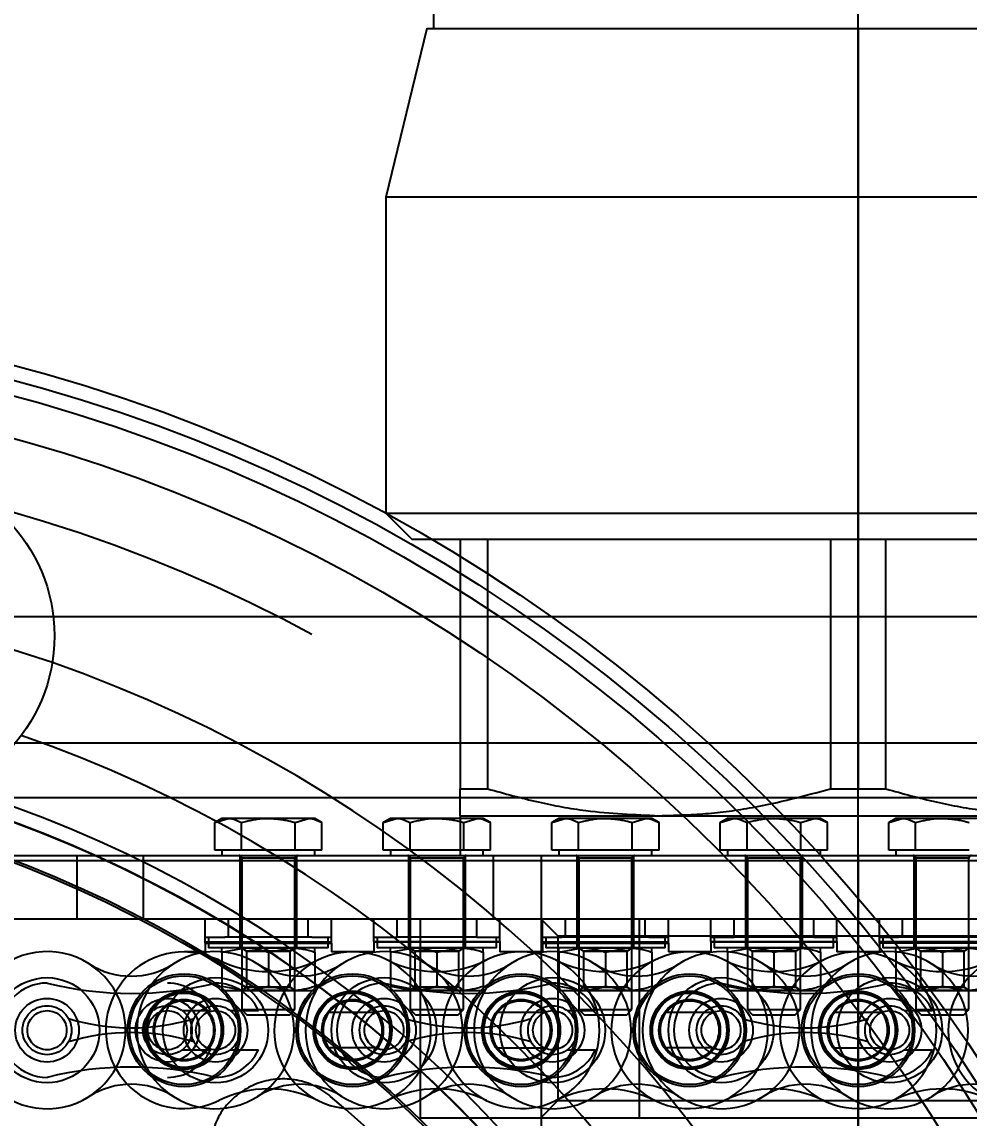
# Model space of a CAD drawing. Header units: metres. Extents: x 0 to 63075, y 0 to 44550.
# Drawn here: x 36410.9 to 36482.3, y 35228.5 to 35311.1 of the extents above; entities that cross this region are included whole.
import ezdxf

# ---------------------------------------------------------------- set-up
doc = ezdxf.new("R2010")
doc.units = ezdxf.units.M
doc.header["$LTSCALE"] = 75
doc.linetypes.add('DASHDOT', pattern=[25.4, 12.7, -6.35, 0, -6.35])
doc.linetypes.add('HIDDEN2', pattern=[4.7625, 3.175, -1.5875])
for name, color, linetype in [('SDM', 7, 'Continuous'), ('SFU', 3, 'DASHDOT'), ('SL4', 4, 'Continuous'), ('ST1', 7, 'HIDDEN2')]:
    doc.layers.add(name, color=color, linetype=linetype)
doc.styles.add('ROMANS', font='ROMANS.SHX')
doc.dimstyles.new('75___1-75', dxfattribs={"dimscale": 75, "dimtxt": 2.5, "dimasz": 2, "dimexe": 1.5, "dimexo": 1, "dimgap": 0.5, "dimtad": 1, "dimdec": 0, "dimzin": 12, "dimtxsty": 'ROMANS', "dimcen": 0, "dimclrd": 256, "dimclre": 256, "dimclrt": 3, "dimazin": 3, "dimtfac": 1, "dimtdec": 0, "dimtmove": 0, "dimatfit": 0, "dimfxl": 1, "dimlwd": -1, "dimlwe": -1, "dimarcsym": 0})

# ---------------------------------------------------------------- blocks, each defined once
blk = doc.blocks.new('*D29')
at = {"layer": 'Defpoints', "color": 0, "transparency": 16777216}
for p in [(36162.252, 35690.515), (36162.252, 35271.035), (39506.752, 35271.032)]:
    blk.add_point(p, dxfattribs=at)
at = {"layer": 'SDM', "transparency": 16777216}
for p, q in [((36162.252, 35346.035), (36162.252, 35803.015)), ((39506.752, 35346.032), (39506.752, 35803.015)), ((39356.752, 35690.515), (36312.252, 35690.515))]:
    blk.add_line(p, q, dxfattribs=at)
for points in [[(36312.252, 35715.515), (36312.252, 35665.515), (36162.252, 35690.515)], [(39356.752, 35715.515), (39356.752, 35665.515), (39506.752, 35690.515)]]:
    blk.add_solid(points, dxfattribs=at)
at = {"layer": 'SDM', "color": 3, "transparency": 16777216, "insert": (37834.502, 35821.765), "char_height": 187.5, "attachment_point": 5, "style": 'ROMANS'}
blk.add_mtext('3345', dxfattribs=at)
blk = doc.blocks.new('A$Cf5e9a517')
at = {"layer": 'SFU'}
for p, q in [((311.667, 1581.652), (311.667, 1903.152)), ((279.668, 1755.652), (279.668, 1744.652)), ((279.168, 1744.652), (276.068, 1731.952)), ((279.168, 1744.652), (311.667, 1744.652)), ((311.667, 1731.952), (311.667, 1744.652)), ((311.667, 1744.652), (344.168, 1744.652)), ((311.667, 1744.652), (311.667, 1731.952)), ((276.068, 1731.952), (276.068, 1708.152)), ((311.667, 1731.952), (276.068, 1731.952)), ((311.667, 1731.952), (311.667, 1708.152)), ((347.268, 1731.952), (311.667, 1731.952)), ((311.667, 1708.152), (311.667, 1731.952)), ((276.068, 1708.152), (278.068, 1706.152)), ((276.068, 1708.152), (311.667, 1708.152)), ((311.667, 1708.152), (311.667, 1706.152)), ((311.667, 1708.152), (347.268, 1708.152)), ((311.667, 1706.152), (311.667, 1708.152)), ((311.667, 1706.152), (278.068, 1706.152)), ((281.668, 1706.152), (281.668, 1700.35)), ((283.757, 1700.35), (283.757, 1706.152)), ((309.578, 1706.152), (309.578, 1700.35)), ((345.268, 1706.152), (311.667, 1706.152)), ((311.667, 1700.35), (311.667, 1706.152)), ((311.667, 1706.152), (311.667, 1687.373)), ((313.757, 1700.35), (313.757, 1706.152)), ((281.668, 1700.35), (281.668, 1687.373)), ((283.757, 1687.373), (283.757, 1700.35)), ((309.578, 1700.35), (309.578, 1687.373)), ((311.667, 1687.373), (311.667, 1700.35)), ((313.757, 1687.373), (313.757, 1700.35)), ((281.668, 1687.373), (283.757, 1687.373)), ((309.578, 1687.373), (311.667, 1687.373)), ((311.667, 1685.352), (311.667, 1687.373)), ((311.667, 1687.373), (313.757, 1687.373)), ((263.176, 1684.84), (264.186, 1685.152)), ((263.718, 1685.152), (263.176, 1684.84)), ((263.176, 1682.752), (263.176, 1684.84)), ((264.186, 1685.152), (263.718, 1685.152)), ((267.218, 1685.152), (264.186, 1685.152)), ((265.197, 1682.752), (265.197, 1684.84)), ((270.249, 1685.152), (267.218, 1685.152)), ((269.238, 1684.84), (270.249, 1685.152)), ((269.238, 1682.752), (269.238, 1684.84)), ((270.718, 1685.152), (270.249, 1685.152)), ((271.259, 1684.84), (270.718, 1685.152)), ((271.259, 1682.752), (271.259, 1684.84)), ((275.876, 1684.84), (276.886, 1685.152)), ((276.418, 1685.152), (275.876, 1684.84)), ((275.876, 1682.752), (275.876, 1684.84)), ((276.886, 1685.152), (276.418, 1685.152)), ((279.918, 1685.152), (276.886, 1685.152)), ((277.897, 1682.752), (277.897, 1684.84)), ((282.949, 1685.152), (279.918, 1685.152)), ((281.668, 1685.352), (296.668, 1685.352)), ((281.668, 1685.352), (281.668, 1682.352)), ((281.938, 1684.84), (282.949, 1685.152)), ((281.938, 1682.752), (281.938, 1684.84)), ((283.418, 1685.152), (282.949, 1685.152)), ((283.959, 1684.84), (283.418, 1685.152)), ((283.959, 1682.752), (283.959, 1684.84)), ((288.576, 1684.84), (289.586, 1685.152)), ((289.118, 1685.152), (288.576, 1684.84)), ((288.576, 1682.752), (288.576, 1684.84)), ((289.586, 1685.152), (289.118, 1685.152)), ((292.618, 1685.152), (289.586, 1685.152)), ((290.597, 1682.752), (290.597, 1684.84)), ((295.649, 1685.152), (292.618, 1685.152)), ((294.638, 1684.84), (295.649, 1685.152)), ((294.638, 1682.752), (294.638, 1684.84)), ((296.118, 1685.152), (295.649, 1685.152)), ((296.659, 1684.84), (296.118, 1685.152)), ((296.659, 1682.752), (296.659, 1684.84)), ((296.668, 1685.352), (311.667, 1685.352)), ((301.276, 1684.84), (302.286, 1685.152)), ((301.818, 1685.152), (301.276, 1684.84)), ((301.276, 1682.752), (301.276, 1684.84)), ((302.286, 1685.152), (301.818, 1685.152)), ((305.318, 1685.152), (302.286, 1685.152)), ((303.297, 1682.752), (303.297, 1684.84)), ((308.349, 1685.152), (305.318, 1685.152)), ((307.338, 1684.84), (308.349, 1685.152)), ((307.338, 1682.752), (307.338, 1684.84)), ((308.818, 1685.152), (308.349, 1685.152)), ((309.359, 1684.84), (308.818, 1685.152)), ((309.359, 1682.752), (309.359, 1684.84)), ((311.667, 1685.352), (326.668, 1685.352)), ((311.667, 1682.352), (311.667, 1685.352)), ((313.976, 1684.84), (314.986, 1685.152)), ((314.518, 1685.152), (313.976, 1684.84)), ((313.976, 1682.752), (313.976, 1684.84)), ((314.986, 1685.152), (314.518, 1685.152)), ((318.018, 1685.152), (314.986, 1685.152)), ((315.997, 1682.752), (315.997, 1684.84)), ((321.049, 1685.152), (318.018, 1685.152)), ((247.808, 1682.352), (252.808, 1682.352)), ((252.808, 1677.59), (252.808, 1682.352)), ((252.808, 1682.352), (257.808, 1682.352)), ((257.808, 1677.59), (257.808, 1682.352)), ((257.808, 1682.352), (365.528, 1682.352)), ((264.186, 1682.752), (263.176, 1682.752)), ((263.718, 1682.752), (263.718, 1682.352)), ((265.197, 1682.752), (264.186, 1682.752)), ((265.068, 1682.352), (265.068, 1677.59)), ((267.218, 1682.752), (265.197, 1682.752)), ((269.238, 1682.752), (267.218, 1682.752)), ((270.249, 1682.752), (269.238, 1682.752)), ((269.368, 1677.59), (269.368, 1682.352)), ((271.259, 1682.752), (270.249, 1682.752)), ((270.718, 1682.352), (270.718, 1682.752)), ((276.886, 1682.752), (275.876, 1682.752)), ((276.418, 1682.752), (276.418, 1682.352)), ((277.897, 1682.752), (276.886, 1682.752)), ((277.768, 1682.352), (277.768, 1677.59)), ((279.918, 1682.752), (277.897, 1682.752)), ((281.938, 1682.752), (279.918, 1682.752)), ((282.949, 1682.752), (281.938, 1682.752)), ((282.068, 1677.59), (282.068, 1682.352)), ((283.959, 1682.752), (282.949, 1682.752)), ((283.418, 1682.352), (283.418, 1682.752)), ((284.168, 1682.352), (284.168, 1677.59)), ((287.766, 1682.352), (287.766, 1661.831)), ((289.586, 1682.752), (288.576, 1682.752)), ((289.118, 1682.752), (289.118, 1682.352)), ((290.597, 1682.752), (289.586, 1682.752)), ((290.468, 1682.352), (290.468, 1677.59)), ((292.618, 1682.752), (290.597, 1682.752)), ((294.638, 1682.752), (292.618, 1682.752)), ((295.649, 1682.752), (294.638, 1682.752)), ((294.768, 1677.59), (294.768, 1682.352)), ((296.659, 1682.752), (295.649, 1682.752)), ((296.118, 1682.352), (296.118, 1682.752)), ((302.286, 1682.752), (301.276, 1682.752)), ((301.818, 1682.752), (301.818, 1682.352)), ((303.297, 1682.752), (302.286, 1682.752)), ((303.168, 1682.352), (303.168, 1677.59)), ((305.318, 1682.752), (303.297, 1682.752)), ((307.338, 1682.752), (305.318, 1682.752)), ((308.349, 1682.752), (307.338, 1682.752)), ((307.468, 1677.59), (307.468, 1682.352)), ((309.359, 1682.752), (308.349, 1682.752)), ((308.818, 1682.352), (308.818, 1682.752)), ((311.667, 1682.352), (311.667, 1661.831)), ((314.986, 1682.752), (313.976, 1682.752)), ((314.518, 1682.752), (314.518, 1682.352)), ((315.997, 1682.752), (314.986, 1682.752)), ((315.868, 1682.352), (315.868, 1677.59)), ((318.018, 1682.752), (315.997, 1682.752)), ((320.038, 1682.752), (318.018, 1682.752)), ((269.218, 1682.152), (265.218, 1682.152)), ((265.218, 1682.152), (265.218, 1670.742)), ((269.218, 1670.742), (269.218, 1682.152)), ((281.918, 1682.152), (277.918, 1682.152)), ((277.918, 1682.152), (277.918, 1670.742)), ((281.918, 1670.742), (281.918, 1682.152)), ((294.618, 1682.152), (290.618, 1682.152)), ((290.618, 1682.152), (290.618, 1670.742)), ((294.618, 1670.742), (294.618, 1682.152)), ((307.318, 1682.152), (303.318, 1682.152)), ((303.318, 1682.152), (303.318, 1670.742)), ((307.318, 1670.742), (307.318, 1682.152)), ((320.018, 1682.152), (316.018, 1682.152)), ((316.018, 1682.152), (316.018, 1670.742)), ((320.018, 1670.742), (320.018, 1682.152)), ((247.808, 1677.59), (252.808, 1677.59)), ((252.808, 1677.59), (257.808, 1677.59)), ((257.808, 1677.59), (365.528, 1677.59)), ((262.468, 1676.19), (262.468, 1677.59)), ((264.218, 1676.19), (264.218, 1677.59)), ((265.068, 1677.59), (265.068, 1676.19)), ((269.368, 1676.19), (269.368, 1677.59)), ((270.218, 1676.19), (270.218, 1677.59)), ((271.968, 1676.19), (271.968, 1677.59)), ((275.168, 1676.19), (275.168, 1677.59)), ((276.918, 1676.19), (276.918, 1677.59)), ((277.768, 1677.59), (277.768, 1676.19)), ((278.672, 1677.59), (278.672, 1662.59)), ((282.068, 1676.19), (282.068, 1677.59)), ((282.918, 1676.19), (282.918, 1677.59)), ((284.668, 1676.19), (284.668, 1677.59)), ((287.741, 1677.59), (289.043, 1676.288)), ((287.868, 1676.19), (287.868, 1677.59)), ((289.618, 1676.19), (289.618, 1677.59)), ((290.468, 1677.59), (290.468, 1676.19)), ((294.768, 1676.19), (294.768, 1677.59)), ((295.17, 1677.59), (295.17, 1662.59)), ((295.618, 1676.19), (295.618, 1677.59)), ((297.368, 1676.19), (297.368, 1677.59)), ((300.568, 1676.19), (300.568, 1677.59)), ((302.318, 1676.19), (302.318, 1677.59)), ((303.168, 1677.59), (303.168, 1676.19)), ((307.468, 1676.19), (307.468, 1677.59)), ((308.318, 1676.19), (308.318, 1677.59)), ((310.068, 1676.19), (310.068, 1677.59)), ((313.268, 1676.19), (313.268, 1677.59)), ((315.018, 1676.19), (315.018, 1677.59)), ((315.868, 1677.59), (315.868, 1676.19)), ((262.468, 1676.19), (263.934, 1676.19)), ((262.468, 1675.752), (262.468, 1676.19)), ((262.468, 1675.84), (271.968, 1675.84)), ((262.468, 1675.752), (271.968, 1675.752)), ((262.468, 1675.752), (262.468, 1675.095)), ((262.718, 1676.19), (262.718, 1675.39)), ((270.501, 1676.19), (263.934, 1676.19)), ((265.068, 1676.19), (265.068, 1675.39)), ((269.368, 1675.39), (269.368, 1676.19)), ((270.501, 1676.19), (271.968, 1676.19)), ((271.718, 1675.39), (271.718, 1676.19)), ((271.968, 1675.752), (271.968, 1676.19)), ((271.968, 1675.752), (271.968, 1675.095)), ((275.168, 1676.19), (276.918, 1676.19)), ((275.168, 1675.877), (275.168, 1676.19)), ((275.168, 1675.877), (284.668, 1675.877)), ((275.168, 1675.877), (275.168, 1675.095)), ((275.168, 1675.84), (284.668, 1675.84)), ((275.418, 1676.19), (275.418, 1675.39)), ((282.918, 1676.19), (276.918, 1676.19)), ((277.768, 1676.19), (277.768, 1675.39)), ((282.068, 1675.39), (282.068, 1676.19)), ((282.918, 1676.19), (284.668, 1676.19)), ((284.418, 1675.39), (284.418, 1676.19)), ((284.668, 1675.877), (284.668, 1676.19)), ((284.668, 1675.877), (284.668, 1675.095)), ((287.868, 1676.19), (289.334, 1676.19)), ((287.868, 1675.752), (287.868, 1676.19)), ((287.868, 1675.84), (297.368, 1675.84)), ((287.868, 1675.752), (297.368, 1675.752)), ((287.868, 1675.752), (287.868, 1675.095)), ((288.118, 1676.19), (288.118, 1675.39)), ((289.043, 1676.288), (334.293, 1676.288)), ((289.043, 1676.288), (289.043, 1663.891)), ((295.901, 1676.19), (289.334, 1676.19)), ((290.468, 1676.19), (290.468, 1675.39)), ((294.768, 1675.39), (294.768, 1676.19)), ((295.901, 1676.19), (297.368, 1676.19)), ((297.118, 1675.39), (297.118, 1676.19)), ((297.368, 1675.752), (297.368, 1676.19)), ((297.368, 1675.752), (297.368, 1675.095)), ((300.568, 1676.19), (302.318, 1676.19)), ((300.568, 1675.877), (300.568, 1676.19)), ((300.568, 1675.877), (310.068, 1675.877)), ((300.568, 1675.877), (300.568, 1675.095)), ((300.568, 1675.84), (310.068, 1675.84)), ((300.818, 1676.19), (300.818, 1675.39)), ((308.318, 1676.19), (302.318, 1676.19)), ((303.168, 1676.19), (303.168, 1675.39)), ((307.468, 1675.39), (307.468, 1676.19)), ((308.318, 1676.19), (310.068, 1676.19)), ((309.818, 1675.39), (309.818, 1676.19)), ((310.068, 1675.877), (310.068, 1676.19)), ((310.068, 1675.877), (310.068, 1675.095)), ((313.268, 1676.19), (314.734, 1676.19)), ((313.268, 1675.752), (313.268, 1676.19)), ((322.768, 1675.84), (313.268, 1675.84)), ((322.768, 1675.752), (313.268, 1675.752)), ((313.268, 1675.752), (313.268, 1675.095)), ((313.518, 1676.19), (313.518, 1675.39)), ((321.301, 1676.19), (314.734, 1676.19)), ((315.868, 1676.19), (315.868, 1675.39)), ((262.468, 1675.095), (260.868, 1675.095)), ((271.718, 1675.39), (262.718, 1675.39)), ((263.718, 1675.077), (265.468, 1675.39)), ((263.718, 1675.077), (263.718, 1672.503)), ((265.218, 1675.39), (265.218, 1675.365)), ((265.218, 1675.39), (265.568, 1675.145)), ((269.218, 1675.365), (265.218, 1675.365)), ((265.218, 1675.365), (265.568, 1675.12)), ((268.868, 1675.145), (265.568, 1675.145)), ((265.568, 1675.145), (265.568, 1675.12)), ((268.868, 1675.12), (265.568, 1675.12)), ((265.568, 1675.12), (265.568, 1672.435)), ((267.218, 1675.077), (268.968, 1675.39)), ((267.218, 1675.077), (267.218, 1672.503)), ((268.868, 1675.145), (269.218, 1675.39)), ((268.868, 1675.12), (269.218, 1675.365)), ((268.868, 1675.12), (268.868, 1675.145)), ((268.868, 1672.435), (268.868, 1675.12)), ((269.218, 1675.365), (269.218, 1675.39)), ((270.718, 1675.077), (270.718, 1672.503)), ((273.567, 1675.095), (271.968, 1675.095)), ((275.168, 1675.095), (273.567, 1675.095)), ((284.418, 1675.39), (275.418, 1675.39)), ((276.418, 1675.077), (278.168, 1675.39)), ((276.418, 1675.077), (276.418, 1672.503)), ((277.918, 1675.39), (277.918, 1675.365)), ((277.918, 1675.39), (278.268, 1675.145)), ((281.918, 1675.365), (277.918, 1675.365)), ((277.918, 1675.365), (278.268, 1675.12)), ((281.568, 1675.145), (278.268, 1675.145)), ((278.268, 1675.145), (278.268, 1675.12)), ((281.568, 1675.12), (278.268, 1675.12)), ((278.268, 1675.12), (278.268, 1672.435)), ((279.918, 1675.077), (281.668, 1675.39)), ((279.918, 1675.077), (279.918, 1672.503)), ((281.568, 1675.145), (281.918, 1675.39)), ((281.568, 1675.12), (281.918, 1675.365)), ((281.568, 1675.12), (281.568, 1675.145)), ((281.568, 1672.435), (281.568, 1675.12)), ((281.918, 1675.365), (281.918, 1675.39)), ((283.418, 1675.077), (283.418, 1672.503)), ((286.267, 1675.095), (284.668, 1675.095)), ((287.868, 1675.095), (286.267, 1675.095)), ((297.118, 1675.39), (288.118, 1675.39)), ((289.118, 1675.077), (290.868, 1675.39)), ((289.118, 1675.077), (289.118, 1672.503)), ((290.618, 1675.39), (290.618, 1675.365)), ((290.618, 1675.39), (290.968, 1675.145)), ((294.618, 1675.365), (290.618, 1675.365)), ((290.618, 1675.365), (290.968, 1675.12)), ((294.268, 1675.145), (290.968, 1675.145)), ((290.968, 1675.145), (290.968, 1675.12)), ((294.268, 1675.12), (290.968, 1675.12)), ((290.968, 1675.12), (290.968, 1672.435)), ((292.618, 1675.077), (294.368, 1675.39)), ((292.618, 1675.077), (292.618, 1672.503)), ((294.268, 1675.145), (294.618, 1675.39)), ((294.268, 1675.12), (294.618, 1675.365)), ((294.268, 1675.12), (294.268, 1675.145)), ((294.268, 1672.435), (294.268, 1675.12)), ((294.618, 1675.365), (294.618, 1675.39)), ((296.118, 1675.077), (296.118, 1672.503)), ((298.967, 1675.095), (297.368, 1675.095)), ((300.568, 1675.095), (298.967, 1675.095)), ((309.818, 1675.39), (300.818, 1675.39)), ((301.818, 1675.077), (303.568, 1675.39)), ((301.818, 1675.077), (301.818, 1672.503)), ((303.318, 1675.39), (303.318, 1675.365)), ((303.318, 1675.39), (303.668, 1675.145)), ((307.318, 1675.365), (303.318, 1675.365)), ((303.318, 1675.365), (303.668, 1675.12)), ((306.968, 1675.145), (303.668, 1675.145)), ((303.668, 1675.145), (303.668, 1675.12)), ((306.968, 1675.12), (303.668, 1675.12)), ((303.668, 1675.12), (303.668, 1672.435)), ((305.318, 1675.077), (307.068, 1675.39)), ((305.318, 1675.077), (305.318, 1672.503)), ((306.968, 1675.145), (307.318, 1675.39)), ((306.968, 1675.12), (307.318, 1675.365)), ((306.968, 1675.12), (306.968, 1675.145)), ((306.968, 1672.435), (306.968, 1675.12)), ((307.318, 1675.365), (307.318, 1675.39)), ((308.818, 1675.077), (308.818, 1672.503)), ((311.667, 1675.095), (310.068, 1675.095)), ((313.268, 1675.095), (311.667, 1675.095)), ((322.518, 1675.39), (313.518, 1675.39)), ((314.518, 1675.077), (316.268, 1675.39)), ((314.518, 1675.077), (314.518, 1672.503)), ((316.018, 1675.39), (316.018, 1675.365)), ((316.018, 1675.39), (316.368, 1675.145)), ((320.018, 1675.365), (316.018, 1675.365)), ((316.018, 1675.365), (316.368, 1675.12)), ((319.668, 1675.145), (316.368, 1675.145)), ((316.368, 1675.145), (316.368, 1675.12)), ((319.668, 1675.12), (316.368, 1675.12)), ((316.368, 1675.12), (316.368, 1672.435)), ((318.018, 1675.077), (319.768, 1675.39)), ((318.018, 1675.077), (318.018, 1672.503)), ((319.668, 1675.145), (320.018, 1675.39)), ((319.668, 1675.12), (320.018, 1675.365)), ((319.668, 1675.12), (319.668, 1675.145)), ((319.668, 1672.435), (319.668, 1675.12)), ((320.018, 1675.365), (320.018, 1675.39)), ((263.718, 1672.503), (265.468, 1672.19)), ((265.568, 1672.46), (265.218, 1672.215)), ((265.568, 1672.435), (265.218, 1672.19)), ((265.568, 1672.46), (268.868, 1672.46)), ((265.568, 1672.435), (268.868, 1672.435)), ((267.218, 1672.503), (268.968, 1672.19)), ((269.218, 1672.215), (268.868, 1672.46)), ((269.218, 1672.19), (268.868, 1672.435)), ((276.418, 1672.503), (278.168, 1672.19)), ((278.268, 1672.46), (277.918, 1672.215)), ((278.268, 1672.435), (277.918, 1672.19)), ((278.268, 1672.46), (281.568, 1672.46)), ((278.268, 1672.435), (281.568, 1672.435)), ((279.918, 1672.503), (281.668, 1672.19)), ((281.918, 1672.215), (281.568, 1672.46)), ((281.918, 1672.19), (281.568, 1672.435)), ((289.118, 1672.503), (290.868, 1672.19)), ((290.968, 1672.46), (290.618, 1672.215)), ((290.968, 1672.435), (290.618, 1672.19)), ((290.968, 1672.46), (294.268, 1672.46)), ((290.968, 1672.435), (294.268, 1672.435)), ((292.618, 1672.503), (294.368, 1672.19)), ((294.618, 1672.215), (294.268, 1672.46)), ((294.618, 1672.19), (294.268, 1672.435)), ((301.818, 1672.503), (303.568, 1672.19)), ((303.668, 1672.46), (303.318, 1672.215)), ((303.668, 1672.435), (303.318, 1672.19)), ((303.668, 1672.46), (306.968, 1672.46)), ((303.668, 1672.435), (306.968, 1672.435)), ((305.318, 1672.503), (307.068, 1672.19)), ((307.318, 1672.215), (306.968, 1672.46)), ((307.318, 1672.19), (306.968, 1672.435)), ((314.518, 1672.503), (316.268, 1672.19)), ((316.368, 1672.46), (316.018, 1672.215)), ((316.368, 1672.435), (316.018, 1672.19)), ((316.368, 1672.46), (319.668, 1672.46)), ((316.368, 1672.435), (319.668, 1672.435)), ((318.018, 1672.503), (319.768, 1672.19)), ((320.018, 1672.215), (319.668, 1672.46)), ((320.018, 1672.19), (319.668, 1672.435)), ((263.718, 1672.19), (265.468, 1672.19)), ((265.218, 1672.215), (269.218, 1672.215)), ((265.468, 1672.19), (268.968, 1672.19)), ((268.968, 1672.19), (270.718, 1672.19)), ((276.418, 1672.19), (278.168, 1672.19)), ((277.918, 1672.215), (281.918, 1672.215)), ((278.168, 1672.19), (281.668, 1672.19)), ((281.668, 1672.19), (283.418, 1672.19)), ((289.118, 1672.19), (290.868, 1672.19)), ((290.618, 1672.215), (294.618, 1672.215)), ((290.868, 1672.19), (294.368, 1672.19)), ((294.368, 1672.19), (296.118, 1672.19)), ((301.818, 1672.19), (303.568, 1672.19)), ((303.318, 1672.215), (307.318, 1672.215)), ((303.568, 1672.19), (307.068, 1672.19)), ((307.068, 1672.19), (308.818, 1672.19)), ((314.518, 1672.19), (316.268, 1672.19)), ((316.018, 1672.215), (320.018, 1672.215)), ((316.268, 1672.19), (319.768, 1672.19)), ((319.768, 1672.19), (321.518, 1672.19)), ((260.722, 1670.666), (262.845, 1670.666)), ((265.218, 1670.742), (269.218, 1670.742)), ((265.218, 1670.742), (265.608, 1670.352)), ((268.828, 1670.352), (269.218, 1670.742)), ((277.918, 1670.742), (281.918, 1670.742)), ((277.918, 1670.742), (278.308, 1670.352)), ((281.528, 1670.352), (281.918, 1670.742)), ((288.048, 1670.525), (287.874, 1670.73)), ((290.618, 1670.742), (294.618, 1670.742)), ((290.618, 1670.742), (291.008, 1670.352)), ((294.228, 1670.352), (294.618, 1670.742)), ((303.318, 1670.742), (307.318, 1670.742)), ((303.318, 1670.742), (303.708, 1670.352)), ((306.928, 1670.352), (307.318, 1670.742)), ((313.448, 1670.525), (313.274, 1670.73)), ((316.018, 1670.742), (320.018, 1670.742)), ((316.018, 1670.742), (316.408, 1670.352)), ((319.628, 1670.352), (320.018, 1670.742)), ((265.608, 1670.352), (268.828, 1670.352)), ((275.348, 1670.525), (271.787, 1670.525)), ((278.308, 1670.352), (281.528, 1670.352)), ((284.577, 1670.637), (284.487, 1670.525)), ((288.048, 1670.525), (284.487, 1670.525)), ((291.008, 1670.352), (294.228, 1670.352)), ((300.748, 1670.525), (297.187, 1670.525)), ((303.708, 1670.352), (306.928, 1670.352)), ((309.977, 1670.637), (309.887, 1670.525)), ((313.448, 1670.525), (309.887, 1670.525)), ((316.408, 1670.352), (319.628, 1670.352)), ((260.722, 1667.714), (262.845, 1667.714)), ((275.348, 1667.855), (271.787, 1667.855)), ((271.877, 1667.743), (271.787, 1667.855)), ((275.348, 1667.855), (275.174, 1667.65)), ((284.487, 1667.855), (288.048, 1667.855)), ((300.748, 1667.855), (297.187, 1667.855)), ((297.277, 1667.743), (297.187, 1667.855)), ((300.748, 1667.855), (300.574, 1667.65)), ((309.887, 1667.855), (313.448, 1667.855)), ((289.043, 1663.891), (287.741, 1662.59)), ((289.043, 1663.891), (334.293, 1663.891)), ((278.672, 1662.59), (295.17, 1662.59)), ((295.17, 1662.59), (328.165, 1662.59))]:
    blk.add_line(p, q, dxfattribs=at)
at = {"layer": 'SFU', "flags": 128}
for points in [[(263.489, 1674.481), (262.076, 1674.97), (260.868, 1675.095)], [(271.787, 1670.525), (271.994, 1670.763), (272.104, 1670.866)], [(297.187, 1670.525), (297.394, 1670.763), (297.504, 1670.866)], [(284.487, 1667.855), (284.694, 1667.617), (284.804, 1667.514)], [(309.887, 1667.855), (310.094, 1667.617), (310.204, 1667.514)]]:
    blk.add_lwpolyline(points, dxfattribs=at)
at = {"layer": 'SFU'}
for centre, radius in [((260.868, 1669.19), 4.255), ((260.868, 1669.19), 4.1), ((260.868, 1669.19), 4.1), ((260.868, 1669.19), 4.1), ((260.868, 1669.19), 4.1), ((273.567, 1669.19), 4.255), ((273.567, 1669.19), 4.1), ((273.567, 1669.19), 4.1), ((273.567, 1669.19), 4.1), ((273.567, 1669.19), 4.1), ((286.267, 1669.19), 4.255), ((286.267, 1669.19), 4.1), ((286.267, 1669.19), 4.1), ((286.267, 1669.19), 4.1), ((286.267, 1669.19), 4.1), ((298.967, 1669.19), 4.255), ((298.967, 1669.19), 4.1), ((298.967, 1669.19), 4.1), ((298.967, 1669.19), 4.1), ((298.967, 1669.19), 4.1), ((311.667, 1669.19), 4.255), ((311.667, 1669.19), 4.1), ((311.667, 1669.19), 4.1), ((311.667, 1669.19), 4.1), ((311.667, 1669.19), 4.1), ((259.615, 1669.19), 2.398), ((260.868, 1669.19), 2.955), ((260.868, 1669.19), 2.892), ((260.868, 1669.19), 2.803), ((260.868, 1669.19), 2.314), ((273.567, 1669.19), 2.955), ((273.567, 1669.19), 2.892), ((273.567, 1669.19), 2.803), ((273.567, 1669.19), 2.314), ((286.267, 1669.19), 2.955), ((286.267, 1669.19), 2.893), ((286.267, 1669.19), 2.803), ((286.267, 1669.19), 2.314), ((298.967, 1669.19), 2.955), ((298.967, 1669.19), 2.892), ((298.967, 1669.19), 2.803), ((298.967, 1669.19), 2.314), ((311.667, 1669.19), 2.955), ((311.667, 1669.19), 2.892), ((311.667, 1669.19), 2.803), ((311.667, 1669.19), 2.314), ((259.615, 1669.19), 1.845), ((259.615, 1669.19), 1.476), ((260.868, 1669.19), 2.225)]:
    blk.add_circle(centre, radius, dxfattribs=at)
for centre, radius, start, end in [((265.018, 1682.152), 0.2, 0, 90), ((269.418, 1682.152), 0.2, 90, 180), ((277.718, 1682.152), 0.2, 0, 90), ((282.118, 1682.152), 0.2, 90, 180), ((290.418, 1682.152), 0.2, 0, 90), ((294.818, 1682.152), 0.2, 90, 180), ((303.118, 1682.152), 0.2, 0, 90), ((307.518, 1682.152), 0.2, 90, 180), ((315.818, 1682.152), 0.2, 0, 90), ((320.218, 1682.152), 0.2, 90, 180), ((260.868, 1669.19), 5.905, 90, 296.35916), ((273.567, 1669.19), 5.905, 90, 296.35916), ((273.567, 1669.19), 5.905, 296.35916, 90), ((286.267, 1669.19), 5.905, 90, 243.64084), ((286.267, 1669.19), 5.905, 243.64084, 90), ((298.967, 1669.19), 5.905, 90, 296.35916), ((298.967, 1669.19), 5.905, 296.35916, 90), ((311.667, 1669.19), 5.905, 90, 243.64084), ((311.667, 1669.19), 5.905, 243.64084, 90), ((324.368, 1669.19), 5.905, 90, 296.35916), ((267.218, 1682.005), 8.397, 243.64084, 296.35916), ((279.918, 1682.005), 8.397, 243.64084, 296.35916), ((292.618, 1682.005), 8.397, 243.64084, 296.35916), ((305.318, 1682.005), 8.397, 243.64084, 296.35916), ((318.018, 1682.005), 8.397, 243.64084, 296.35916), ((259.615, 1669.19), 3.552, 24.55336, 90), ((273.567, 1669.19), 2.225, 143.1301, 216.8699), ((273.567, 1669.19), 2.225, 323.1301, 36.8699), ((286.267, 1669.19), 2.225, 143.1301, 216.8699), ((286.267, 1669.19), 2.225, 323.1301, 36.8699), ((298.967, 1669.19), 2.225, 143.1301, 216.8699), ((298.967, 1669.19), 2.225, 323.1301, 36.8699), ((311.667, 1669.19), 2.225, 143.1301, 216.8699), ((311.667, 1669.19), 2.225, 323.1301, 36.8699), ((259.615, 1669.19), 3.552, 270, 335.44664), ((267.218, 1656.375), 8.397, 63.64084, 116.35916), ((279.918, 1656.375), 8.397, 63.64084, 116.35916), ((292.618, 1656.375), 8.397, 63.64084, 116.35916), ((305.318, 1656.375), 8.397, 63.64084, 116.35916), ((318.018, 1656.375), 8.397, 63.64084, 116.35916)]:
    blk.add_arc(centre, radius, start, end, dxfattribs=at)
for points, knots in [([(281.668, 1685.352), (281.668, 1685.384), (281.668, 1685.448), (281.668, 1686.03), (281.668, 1686.856), (281.668, 1687.373)], [0, 0, 0, 0, 0.268328, 0.541138, 1, 1, 1, 1]), ([(283.757, 1687.373), (285.018, 1687.026), (287.461, 1686.353), (291.767, 1685.555), (294.825, 1685.429), (296.668, 1685.352)], [0, 0, 0, 0, 0.297736, 0.577022, 1, 1, 1, 1]), ([(296.668, 1685.352), (297.836, 1685.384), (300.192, 1685.448), (304.524, 1686.03), (307.63, 1686.856), (309.578, 1687.373)], [0, 0, 0, 0, 0.268328, 0.541138, 1, 1, 1, 1]), ([(313.757, 1687.373), (315.018, 1687.026), (317.461, 1686.353), (321.767, 1685.555), (324.825, 1685.429), (326.668, 1685.352)], [0, 0, 0, 0, 0.297736, 0.577022, 1, 1, 1, 1]), ([(264.186, 1685.152), (264.21, 1685.152), (264.552, 1685.148), (264.886, 1684.988), (265.197, 1684.84)], [0, 0, 0, 0, 0.070174, 1, 1, 1, 1]), ([(265.197, 1684.84), (265.715, 1684.969), (266.382, 1685.135), (267.066, 1685.149), (267.218, 1685.152)], [0, 0, 0, 0, 0.778131, 1, 1, 1, 1]), ([(267.218, 1685.152), (267.766, 1685.112), (268.45, 1685.061), (269.108, 1684.877), (269.238, 1684.84)], [0, 0, 0, 0, 0.801725, 1, 1, 1, 1]), ([(270.249, 1685.152), (270.273, 1685.152), (270.614, 1685.148), (270.948, 1684.988), (271.259, 1684.84)], [0, 0, 0, 0, 0.070174, 1, 1, 1, 1]), ([(276.886, 1685.152), (276.91, 1685.152), (277.252, 1685.148), (277.586, 1684.988), (277.897, 1684.84)], [0, 0, 0, 0, 0.070174, 1, 1, 1, 1]), ([(277.897, 1684.84), (278.415, 1684.969), (279.082, 1685.135), (279.766, 1685.149), (279.918, 1685.152)], [0, 0, 0, 0, 0.778131, 1, 1, 1, 1]), ([(279.918, 1685.152), (280.466, 1685.112), (281.15, 1685.061), (281.808, 1684.877), (281.938, 1684.84)], [0, 0, 0, 0, 0.801725, 1, 1, 1, 1]), ([(282.949, 1685.152), (282.973, 1685.152), (283.314, 1685.148), (283.648, 1684.988), (283.959, 1684.84)], [0, 0, 0, 0, 0.070174, 1, 1, 1, 1]), ([(289.586, 1685.152), (289.61, 1685.152), (289.952, 1685.148), (290.286, 1684.988), (290.597, 1684.84)], [0, 0, 0, 0, 0.070174, 1, 1, 1, 1]), ([(290.597, 1684.84), (291.115, 1684.969), (291.782, 1685.135), (292.466, 1685.149), (292.618, 1685.152)], [0, 0, 0, 0, 0.778131, 1, 1, 1, 1]), ([(292.618, 1685.152), (293.166, 1685.112), (293.85, 1685.061), (294.508, 1684.877), (294.638, 1684.84)], [0, 0, 0, 0, 0.801725, 1, 1, 1, 1]), ([(295.649, 1685.152), (295.673, 1685.152), (296.014, 1685.148), (296.348, 1684.988), (296.659, 1684.84)], [0, 0, 0, 0, 0.070174, 1, 1, 1, 1]), ([(302.286, 1685.152), (302.31, 1685.152), (302.652, 1685.148), (302.986, 1684.988), (303.297, 1684.84)], [0, 0, 0, 0, 0.070174, 1, 1, 1, 1]), ([(303.297, 1684.84), (303.815, 1684.969), (304.482, 1685.135), (305.166, 1685.149), (305.318, 1685.152)], [0, 0, 0, 0, 0.778131, 1, 1, 1, 1]), ([(305.318, 1685.152), (305.866, 1685.112), (306.55, 1685.061), (307.208, 1684.877), (307.338, 1684.84)], [0, 0, 0, 0, 0.801725, 1, 1, 1, 1]), ([(308.349, 1685.152), (308.373, 1685.152), (308.714, 1685.148), (309.048, 1684.988), (309.359, 1684.84)], [0, 0, 0, 0, 0.070174, 1, 1, 1, 1]), ([(314.986, 1685.152), (315.01, 1685.152), (315.352, 1685.148), (315.686, 1684.988), (315.997, 1684.84)], [0, 0, 0, 0, 0.070174, 1, 1, 1, 1]), ([(315.997, 1684.84), (316.515, 1684.969), (317.182, 1685.135), (317.866, 1685.149), (318.018, 1685.152)], [0, 0, 0, 0, 0.778131, 1, 1, 1, 1]), ([(318.018, 1685.152), (318.566, 1685.112), (319.25, 1685.061), (319.908, 1684.877), (320.038, 1684.84)], [0, 0, 0, 0, 0.801725, 1, 1, 1, 1]), ([(263.718, 1675.077), (263.718, 1675.125), (263.718, 1675.308), (263.718, 1675.355), (263.718, 1675.39)], [0, 0, 0, 0, 0.257551, 1, 1, 1, 1]), ([(265.468, 1675.39), (265.509, 1675.39), (266.1, 1675.385), (266.679, 1675.226), (267.218, 1675.077)], [0, 0, 0, 0, 0.070174, 1, 1, 1, 1]), ([(268.968, 1675.39), (269.009, 1675.39), (269.6, 1675.385), (270.179, 1675.226), (270.718, 1675.077)], [0, 0, 0, 0, 0.0701742, 1, 1, 1, 1]), ([(270.718, 1675.077), (270.718, 1675.125), (270.718, 1675.308), (270.718, 1675.355), (270.718, 1675.39)], [0, 0, 0, 0, 0.257551, 1, 1, 1, 1]), ([(276.418, 1675.077), (276.418, 1675.125), (276.418, 1675.308), (276.418, 1675.355), (276.418, 1675.39)], [0, 0, 0, 0, 0.257551, 1, 1, 1, 1]), ([(278.168, 1675.39), (278.209, 1675.39), (278.8, 1675.385), (279.379, 1675.226), (279.918, 1675.077)], [0, 0, 0, 0, 0.070174, 1, 1, 1, 1]), ([(281.668, 1675.39), (281.709, 1675.39), (282.3, 1675.385), (282.879, 1675.226), (283.418, 1675.077)], [0, 0, 0, 0, 0.0701742, 1, 1, 1, 1]), ([(283.418, 1675.077), (283.418, 1675.125), (283.418, 1675.308), (283.418, 1675.355), (283.418, 1675.39)], [0, 0, 0, 0, 0.257551, 1, 1, 1, 1]), ([(289.118, 1675.077), (289.118, 1675.125), (289.118, 1675.308), (289.118, 1675.355), (289.118, 1675.39)], [0, 0, 0, 0, 0.257551, 1, 1, 1, 1]), ([(290.868, 1675.39), (290.909, 1675.39), (291.5, 1675.385), (292.079, 1675.226), (292.618, 1675.077)], [0, 0, 0, 0, 0.070174, 1, 1, 1, 1]), ([(294.368, 1675.39), (294.409, 1675.39), (295, 1675.385), (295.579, 1675.226), (296.118, 1675.077)], [0, 0, 0, 0, 0.0701742, 1, 1, 1, 1]), ([(296.118, 1675.077), (296.118, 1675.125), (296.118, 1675.308), (296.118, 1675.355), (296.118, 1675.39)], [0, 0, 0, 0, 0.257551, 1, 1, 1, 1]), ([(301.818, 1675.077), (301.818, 1675.125), (301.818, 1675.308), (301.818, 1675.355), (301.818, 1675.39)], [0, 0, 0, 0, 0.257551, 1, 1, 1, 1]), ([(303.568, 1675.39), (303.609, 1675.39), (304.2, 1675.385), (304.779, 1675.226), (305.318, 1675.077)], [0, 0, 0, 0, 0.070174, 1, 1, 1, 1]), ([(307.068, 1675.39), (307.109, 1675.39), (307.7, 1675.385), (308.279, 1675.226), (308.818, 1675.077)], [0, 0, 0, 0, 0.0701742, 1, 1, 1, 1]), ([(308.818, 1675.077), (308.818, 1675.125), (308.818, 1675.308), (308.818, 1675.355), (308.818, 1675.39)], [0, 0, 0, 0, 0.257551, 1, 1, 1, 1]), ([(314.518, 1675.077), (314.518, 1675.125), (314.518, 1675.308), (314.518, 1675.355), (314.518, 1675.39)], [0, 0, 0, 0, 0.257551, 1, 1, 1, 1]), ([(316.268, 1675.39), (316.309, 1675.39), (316.9, 1675.385), (317.479, 1675.226), (318.018, 1675.077)], [0, 0, 0, 0, 0.070174, 1, 1, 1, 1]), ([(319.768, 1675.39), (319.809, 1675.39), (320.4, 1675.385), (320.979, 1675.226), (321.518, 1675.077)], [0, 0, 0, 0, 0.0701742, 1, 1, 1, 1]), ([(263.718, 1672.503), (263.718, 1672.455), (263.718, 1672.272), (263.718, 1672.225), (263.718, 1672.19)], [0, 0, 0, 0, 0.257551, 1, 1, 1, 1]), ([(265.468, 1672.19), (265.509, 1672.19), (266.1, 1672.195), (266.679, 1672.354), (267.218, 1672.503)], [0, 0, 0, 0, 0.070174, 1, 1, 1, 1]), ([(268.968, 1672.19), (269.009, 1672.19), (269.6, 1672.195), (270.179, 1672.354), (270.718, 1672.503)], [0, 0, 0, 0, 0.0701742, 1, 1, 1, 1]), ([(270.718, 1672.503), (270.718, 1672.455), (270.718, 1672.272), (270.718, 1672.225), (270.718, 1672.19)], [0, 0, 0, 0, 0.257551, 1, 1, 1, 1]), ([(276.418, 1672.503), (276.418, 1672.455), (276.418, 1672.272), (276.418, 1672.225), (276.418, 1672.19)], [0, 0, 0, 0, 0.257551, 1, 1, 1, 1]), ([(278.168, 1672.19), (278.209, 1672.19), (278.8, 1672.195), (279.379, 1672.354), (279.918, 1672.503)], [0, 0, 0, 0, 0.070174, 1, 1, 1, 1]), ([(281.668, 1672.19), (281.709, 1672.19), (282.3, 1672.195), (282.879, 1672.354), (283.418, 1672.503)], [0, 0, 0, 0, 0.0701742, 1, 1, 1, 1]), ([(283.418, 1672.503), (283.418, 1672.455), (283.418, 1672.272), (283.418, 1672.225), (283.418, 1672.19)], [0, 0, 0, 0, 0.257551, 1, 1, 1, 1]), ([(289.118, 1672.503), (289.118, 1672.455), (289.118, 1672.272), (289.118, 1672.225), (289.118, 1672.19)], [0, 0, 0, 0, 0.257551, 1, 1, 1, 1]), ([(290.868, 1672.19), (290.909, 1672.19), (291.5, 1672.195), (292.079, 1672.354), (292.618, 1672.503)], [0, 0, 0, 0, 0.070174, 1, 1, 1, 1]), ([(294.368, 1672.19), (294.409, 1672.19), (295, 1672.195), (295.579, 1672.354), (296.118, 1672.503)], [0, 0, 0, 0, 0.0701742, 1, 1, 1, 1]), ([(296.118, 1672.503), (296.118, 1672.455), (296.118, 1672.272), (296.118, 1672.225), (296.118, 1672.19)], [0, 0, 0, 0, 0.257551, 1, 1, 1, 1]), ([(301.818, 1672.503), (301.818, 1672.455), (301.818, 1672.272), (301.818, 1672.225), (301.818, 1672.19)], [0, 0, 0, 0, 0.257551, 1, 1, 1, 1]), ([(303.568, 1672.19), (303.609, 1672.19), (304.2, 1672.195), (304.779, 1672.354), (305.318, 1672.503)], [0, 0, 0, 0, 0.070174, 1, 1, 1, 1]), ([(307.068, 1672.19), (307.109, 1672.19), (307.7, 1672.195), (308.279, 1672.354), (308.818, 1672.503)], [0, 0, 0, 0, 0.0701742, 1, 1, 1, 1]), ([(308.818, 1672.503), (308.818, 1672.455), (308.818, 1672.272), (308.818, 1672.225), (308.818, 1672.19)], [0, 0, 0, 0, 0.257551, 1, 1, 1, 1]), ([(314.518, 1672.503), (314.518, 1672.455), (314.518, 1672.272), (314.518, 1672.225), (314.518, 1672.19)], [0, 0, 0, 0, 0.257551, 1, 1, 1, 1]), ([(316.268, 1672.19), (316.309, 1672.19), (316.9, 1672.195), (317.479, 1672.354), (318.018, 1672.503)], [0, 0, 0, 0, 0.070174, 1, 1, 1, 1]), ([(319.768, 1672.19), (319.809, 1672.19), (320.4, 1672.195), (320.979, 1672.354), (321.518, 1672.503)], [0, 0, 0, 0, 0.0701742, 1, 1, 1, 1]), ([(271.787, 1670.525), (271.899, 1670.655), (272.118, 1670.911), (272.558, 1671.194), (273.047, 1671.374), (273.567, 1671.435), (274.088, 1671.374), (274.577, 1671.194), (275.017, 1670.911), (275.236, 1670.655), (275.348, 1670.525)], [0, 0, 0, 0, 0.130043, 0.255982, 0.379107, 0.5, 0.620893, 0.744018, 0.869957, 1, 1, 1, 1]), ([(284.487, 1670.525), (284.599, 1670.655), (284.818, 1670.911), (285.258, 1671.194), (285.747, 1671.374), (286.267, 1671.435), (286.788, 1671.374), (287.277, 1671.194), (287.717, 1670.911), (287.936, 1670.655), (288.048, 1670.525)], [0, 0, 0, 0, 0.130043, 0.255982, 0.379107, 0.5, 0.620893, 0.744018, 0.869957, 1, 1, 1, 1]), ([(297.187, 1670.525), (297.299, 1670.655), (297.518, 1670.911), (297.958, 1671.194), (298.447, 1671.374), (298.967, 1671.435), (299.488, 1671.374), (299.977, 1671.194), (300.417, 1670.911), (300.636, 1670.655), (300.748, 1670.525)], [0, 0, 0, 0, 0.130043, 0.255982, 0.379107, 0.5, 0.620893, 0.744018, 0.869957, 1, 1, 1, 1]), ([(309.887, 1670.525), (309.999, 1670.655), (310.218, 1670.911), (310.658, 1671.194), (311.147, 1671.374), (311.667, 1671.435), (312.188, 1671.374), (312.677, 1671.194), (313.117, 1670.911), (313.336, 1670.655), (313.448, 1670.525)], [0, 0, 0, 0, 0.130043, 0.255982, 0.379107, 0.5, 0.620893, 0.744018, 0.869957, 1, 1, 1, 1]), ([(275.348, 1667.855), (275.236, 1667.725), (275.017, 1667.469), (274.577, 1667.186), (274.088, 1667.006), (273.567, 1666.945), (273.047, 1667.006), (272.558, 1667.186), (272.118, 1667.469), (271.899, 1667.725), (271.787, 1667.855)], [0, 0, 0, 0, 0.130043, 0.255982, 0.379107, 0.5, 0.620893, 0.744018, 0.869957, 1, 1, 1, 1]), ([(288.048, 1667.855), (287.936, 1667.725), (287.717, 1667.469), (287.277, 1667.186), (286.788, 1667.006), (286.267, 1666.945), (285.747, 1667.006), (285.258, 1667.186), (284.818, 1667.469), (284.599, 1667.725), (284.487, 1667.855)], [0, 0, 0, 0, 0.130043, 0.255982, 0.379107, 0.5, 0.620893, 0.744018, 0.869957, 1, 1, 1, 1]), ([(300.748, 1667.855), (300.636, 1667.725), (300.417, 1667.469), (299.977, 1667.186), (299.488, 1667.006), (298.967, 1666.945), (298.447, 1667.006), (297.958, 1667.186), (297.518, 1667.469), (297.299, 1667.725), (297.187, 1667.855)], [0, 0, 0, 0, 0.130043, 0.255982, 0.379107, 0.5, 0.620893, 0.744018, 0.869957, 1, 1, 1, 1]), ([(313.448, 1667.855), (313.336, 1667.725), (313.117, 1667.469), (312.677, 1667.186), (312.188, 1667.006), (311.667, 1666.945), (311.147, 1667.006), (310.658, 1667.186), (310.218, 1667.469), (309.999, 1667.725), (309.887, 1667.855)], [0, 0, 0, 0, 0.130043, 0.255982, 0.379107, 0.5, 0.620893, 0.744018, 0.869957, 1, 1, 1, 1])]:
    blk.add_open_spline(points, degree=3, knots=knots, dxfattribs=at)
at = {"layer": 'SL4'}
for p, q in [((288.539, 1700.35), (1004.763, 1700.35)), ((1004.763, 1690.825), (300.386, 1690.825)), ((378.019, 1686.7), (304.709, 1686.7)), ((378.194, 1681.943), (309.219, 1681.943))]:
    blk.add_line(p, q, dxfattribs=at)
for centre, radius in [((216.283, 1598.35), 125), ((216.283, 1598.35), 123.91), ((216.283, 1598.35), 122.777), ((216.283, 1598.35), 119.686), ((238.602, 1698.903), 12.5), ((216.283, 1598.35), 89.286)]:
    blk.add_circle(centre, radius, dxfattribs=at)
for radius, start, end in [(104.464, 84.34617, 70.62407), (98.5, 84.12256, 70.84769), (93.236, 82.04946, 72.92078), (92.147, 81.13305, 347.48512), (92.147, 347.48512, 73.8372), (86.207, 285.15738, 49.81286)]:
    blk.add_arc((216.283, 1598.35), radius, start, end, dxfattribs=at)
blk.add_open_spline([(271.911, 1664.207), (271.523, 1664.488), (270.748, 1665.049), (269.364, 1665.479), (267.929, 1665.567), (266.518, 1665.281), (265.227, 1664.649), (264.146, 1663.709), (263.313, 1662.532), (263.039, 1661.621), (262.902, 1661.167)], degree=3, knots=[0, 0, 0, 0, 0.125039, 0.250083, 0.37513, 0.500179, 0.625205, 0.750209, 0.875377, 1, 1, 1, 1], dxfattribs=at)
at = {"layer": 'ST1'}
for p, q in [((144.026, 1700.35), (288.539, 1700.35)), ((250.94, 1696.897), (245.398, 1698.675)), ((4.763, 1695.587), (1004.763, 1695.587)), ((1004.763, 1690.825), (4.763, 1690.825)), ((300.386, 1690.825), (132.179, 1690.825)), ((304.709, 1686.7), (127.856, 1686.7)), ((381.194, 1681.943), (86.437, 1681.943)), ((309.219, 1681.943), (123.346, 1681.943)), ((264.344, 1670.666), (266.468, 1670.666)), ((289.744, 1670.666), (291.868, 1670.666)), ((315.144, 1670.666), (317.268, 1670.666)), ((264.344, 1667.714), (266.468, 1667.714)), ((289.744, 1667.714), (291.868, 1667.714)), ((315.144, 1667.714), (317.268, 1667.714))]:
    blk.add_line(p, q, dxfattribs=at)
for centre, radius in [((216.283, 1598.35), 114.333), ((216.283, 1598.35), 92.131), ((216.283, 1598.35), 89.448), ((250.537, 1669.19), 3.96), ((263.237, 1669.19), 3.96), ((275.937, 1669.19), 3.96), ((288.637, 1669.19), 3.96), ((301.337, 1669.19), 3.96), ((314.037, 1669.19), 3.96), ((250.537, 1669.19), 2.398), ((263.237, 1669.19), 2.399), ((275.937, 1669.19), 2.398), ((288.637, 1669.19), 2.398), ((301.337, 1669.19), 2.399), ((314.037, 1669.19), 2.399), ((250.537, 1669.19), 1.845), ((250.537, 1669.19), 1.476), ((263.237, 1669.19), 1.845), ((263.237, 1669.19), 1.476), ((275.937, 1669.19), 1.845), ((275.937, 1669.19), 1.476), ((288.637, 1669.19), 1.845), ((288.637, 1669.19), 1.476), ((301.337, 1669.19), 1.845), ((301.337, 1669.19), 1.476), ((314.037, 1669.19), 1.845), ((314.037, 1669.19), 1.476)]:
    blk.add_circle(centre, radius, dxfattribs=at)
for centre, radius, start, end in [((250.537, 1669.19), 5.92, 57.56669, 302.43331), ((263.237, 1669.19), 5.92, 237.56669, 122.43331), ((275.937, 1669.19), 5.92, 57.56669, 302.43331), ((288.637, 1669.19), 5.92, 237.56669, 122.43331), ((301.337, 1669.19), 5.92, 57.56669, 302.43331), ((314.037, 1669.19), 5.92, 237.56669, 122.43331), ((256.887, 1679.183), 5.92, 237.56669, 302.43331), ((250.537, 1669.19), 5.92, 302.43326, 57.56674), ((263.237, 1669.19), 5.92, 122.43326, 237.56674), ((269.587, 1679.183), 5.92, 237.56669, 302.43331), ((282.287, 1679.183), 5.92, 237.56669, 302.43331), ((275.937, 1669.19), 5.92, 302.43326, 57.56674), ((288.637, 1669.19), 5.92, 122.43326, 237.56674), ((294.987, 1679.183), 5.92, 237.56669, 302.43331), ((307.687, 1679.183), 5.92, 237.56669, 302.43331), ((301.337, 1669.19), 5.92, 302.43326, 57.56674), ((314.037, 1669.19), 5.92, 122.43326, 237.56674), ((320.387, 1679.183), 5.92, 237.56669, 302.43331), ((250.537, 1669.19), 3.552, 90, 270), ((256.887, 1698.287), 26.322, 256.04015, 283.95985), ((263.237, 1669.19), 3.552, 24.55336, 90), ((275.937, 1669.19), 3.552, 90, 270), ((282.287, 1698.287), 26.322, 256.04015, 283.95985), ((288.637, 1669.19), 3.552, 24.55336, 90), ((301.337, 1669.19), 3.552, 90, 270), ((307.687, 1698.287), 26.322, 256.04015, 283.95985), ((314.037, 1669.19), 3.552, 24.55336, 90), ((256.887, 1685.542), 16.175, 252.993, 287.007), ((282.287, 1685.542), 16.175, 252.993, 287.007), ((307.687, 1685.542), 16.175, 252.993, 287.007), ((256.887, 1652.838), 16.175, 72.993, 107.007), ((282.287, 1652.838), 16.175, 72.993, 107.007), ((307.687, 1652.838), 16.175, 72.993, 107.007), ((263.237, 1669.19), 3.552, 270, 335.44664), ((288.637, 1669.19), 3.552, 270, 335.44664), ((314.037, 1669.19), 3.552, 270, 335.44664), ((256.887, 1640.093), 26.322, 76.04015, 103.95985), ((282.287, 1640.093), 26.322, 76.04015, 103.95985), ((307.687, 1640.093), 26.322, 76.04015, 103.95985), ((256.887, 1659.197), 5.92, 57.56669, 122.43331), ((269.587, 1659.197), 5.92, 57.56669, 122.43331), ((282.287, 1659.197), 5.92, 57.56669, 122.43331), ((294.987, 1659.197), 5.92, 57.56669, 122.43331), ((307.687, 1659.197), 5.92, 57.56669, 122.43331), ((320.387, 1659.197), 5.92, 57.56669, 122.43331)]:
    blk.add_arc(centre, radius, start, end, dxfattribs=at)

msp = doc.modelspace()

# ---------------------------------------------------------------- block references
at = {"layer": 'SDM'}
msp.add_blockref('A$Cf5e9a517', (36162.252, 33565.919), dxfattribs=at)

# ---------------------------------------------------------------- dimensions: what is measured, and where the dimension line sits
dim = msp.add_linear_dim(base=(36162.252397999, 35690.515010802), p1=(39506.752398, 35271.031678128), p2=(36162.252397999, 35271.03472838), dimstyle='75___1-75', override={"dimtmove": 1}, dxfattribs=at)
dim.commit()
dim.dimension.update_dxf_attribs({"geometry": '*D29', "text_midpoint": (37834.502398, 35821.765010802)})

doc.saveas('drawing.dxf')
